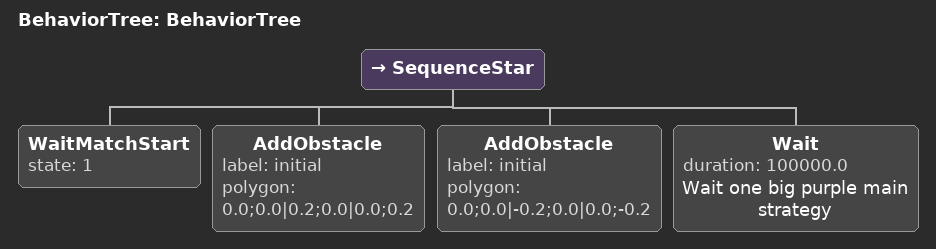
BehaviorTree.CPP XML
<root main_tree_to_execute="BehaviorTree">
    <BehaviorTree ID="BehaviorTree">
        <SequenceStar>
            <WaitMatchStart state="1" />

            <AddObstacle label="initial" polygon="0.0;0.0|0.2;0.0|0.0;0.2" />
            <AddObstacle label="initial" polygon="0.0;0.0|-0.2;0.0|0.0;-0.2" />

            <Wait duration="100000.0" name="Wait one big purple main strategy" />
        </SequenceStar>
    </BehaviorTree>
</root>
